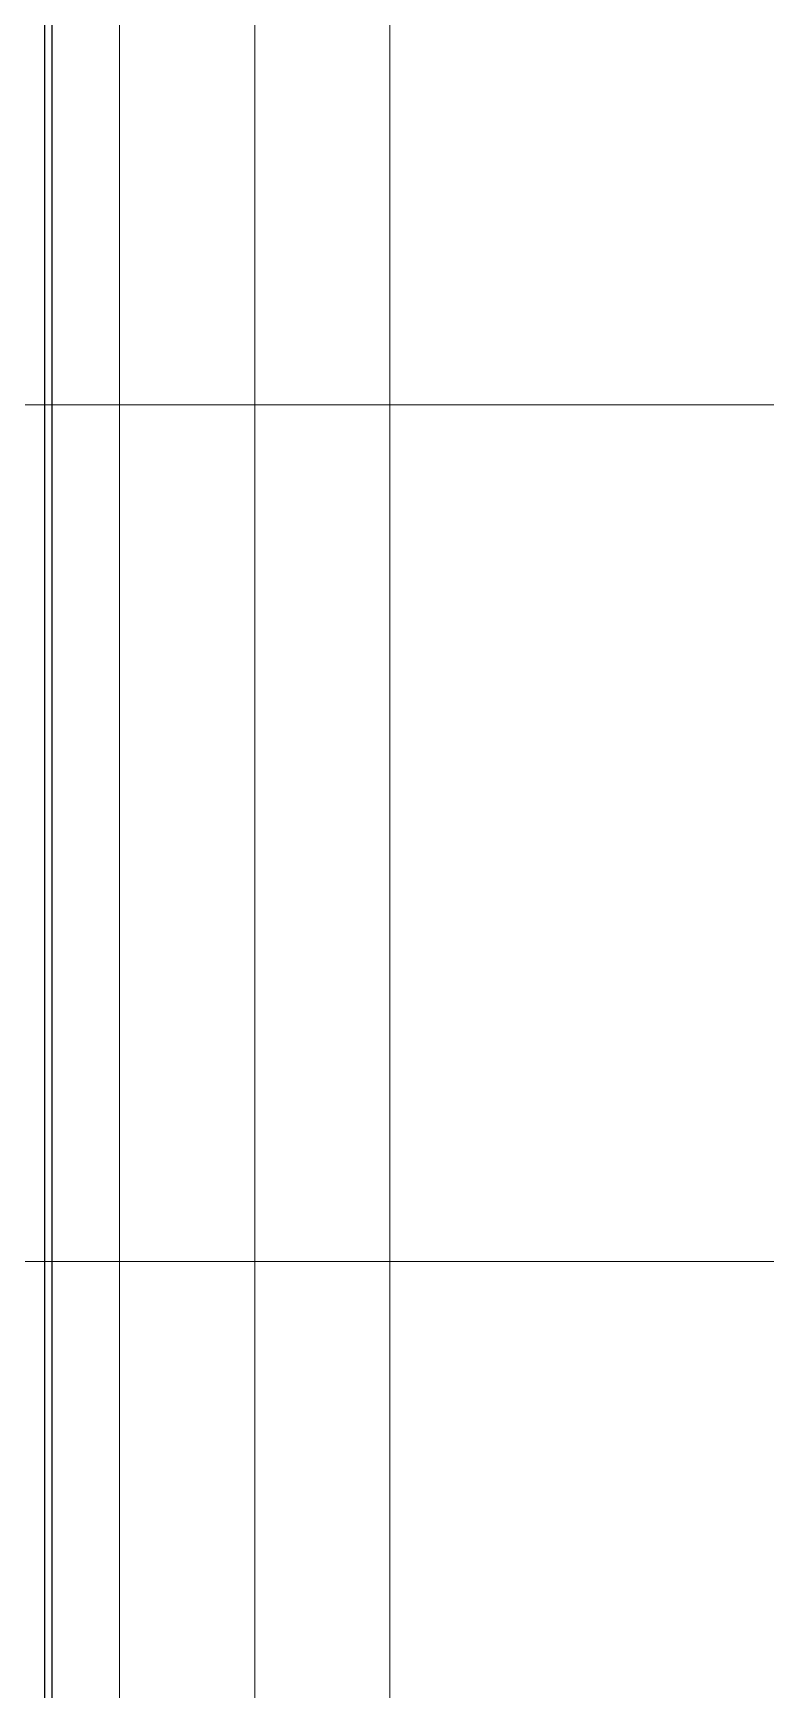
# Model space of a CAD drawing. Header units: millimetres. Extents: x 24 to 200, y 24 to 188.
# Drawn here: x 168.79 to 185.21, y 70.12 to 106.86 of the extents above; entities that cross this region are included whole.
import ezdxf

# ---------------------------------------------------------------- set-up
doc = ezdxf.new("R2010")
doc.units = ezdxf.units.MM
for name, color, linetype in [('0_底面', 51, 'Continuous'), ('1_PCB下', 5, 'Continuous'), ('2_Plate下', 3, 'Continuous'), ('3_SwitchPlate', 6, 'Continuous'), ('4_天板下', 40, 'Continuous'), ('5_左天板', 1, 'Continuous'), ('6_右天板', 230, 'Continuous'), ('7_PCBサンプル', 7, 'Continuous')]:
    doc.layers.add(name, color=color, linetype=linetype)
doc.layers.add('補助線', color=4, linetype='Continuous', lineweight=5, transparency=0.5)

# ---------------------------------------------------------------- blocks, each defined once
blk = doc.blocks.new('hhskb2-Edge.Cuts')
at = {"layer": '7_PCBサンプル'}
for p, q in [((156.025, -136.625), (156.025, -21.2)), ((156.175, -21.2), (156.175, -136.7))]:
    blk.add_line(p, q, dxfattribs=at)

msp = doc.modelspace()

# ---------------------------------------------------------------- linework, layer by layer
at = {"layer": '0_底面', "lineweight": 5}
msp.add_line((176.699, 45.35), (176.699, 171.7), dxfattribs=at)
at = {"layer": '1_PCB下', "lineweight": 5}
msp.add_lwpolyline([(170.699, 48.35), (170.699, 146.067), (170.699, 166.345), (176.699, 166.345), (176.699, 146.067), (176.699, 45.35, -0.414214), (173.699, 42.35), (170.699, 42.35)], format="xyb", close=True, dxfattribs=at)
at = {"layer": '2_Plate下', "lineweight": 5}
msp.add_lwpolyline([(170.699, 42.35), (173.699, 42.35, 0.414214), (176.699, 45.35), (176.699, 146.067), (170.699, 146.067), (170.699, 48.35)], format="xyb", close=True, dxfattribs=at)
at = {"layer": '3_SwitchPlate', "lineweight": 5}
msp.add_line((176.699, 45.35), (176.699, 146.067), dxfattribs=at)
at = {"layer": '4_天板下', "lineweight": 5}
msp.add_lwpolyline([(170.699, 42.35), (173.699, 42.35, 0.414214), (176.699, 45.35), (176.699, 146.067), (170.699, 146.067), (170.699, 48.35)], format="xyb", close=True, dxfattribs=at)
at = {"layer": '5_左天板', "lineweight": 5}
msp.add_line((176.699, 45.35), (176.699, 171.7), dxfattribs=at)
at = {"layer": '6_右天板', "lineweight": 5}
msp.add_line((176.699, 45.35), (176.699, 171.7), dxfattribs=at)
at = {"layer": '補助線'}
for p, q in [((170.699, 188.338), (170.699, 30.632)), ((173.699, 188.338), (173.699, 30.632)), ((176.699, 188.338), (176.699, 30.632)), ((45.855, 98.625), (185.21, 98.625)), ((45.855, 79.625), (185.21, 79.625))]:
    msp.add_line(p, q, dxfattribs=at)

# ---------------------------------------------------------------- block references
msp.add_blockref('hhskb2-Edge.Cuts', (13.025, 186.625))

doc.saveas('drawing.dxf')
